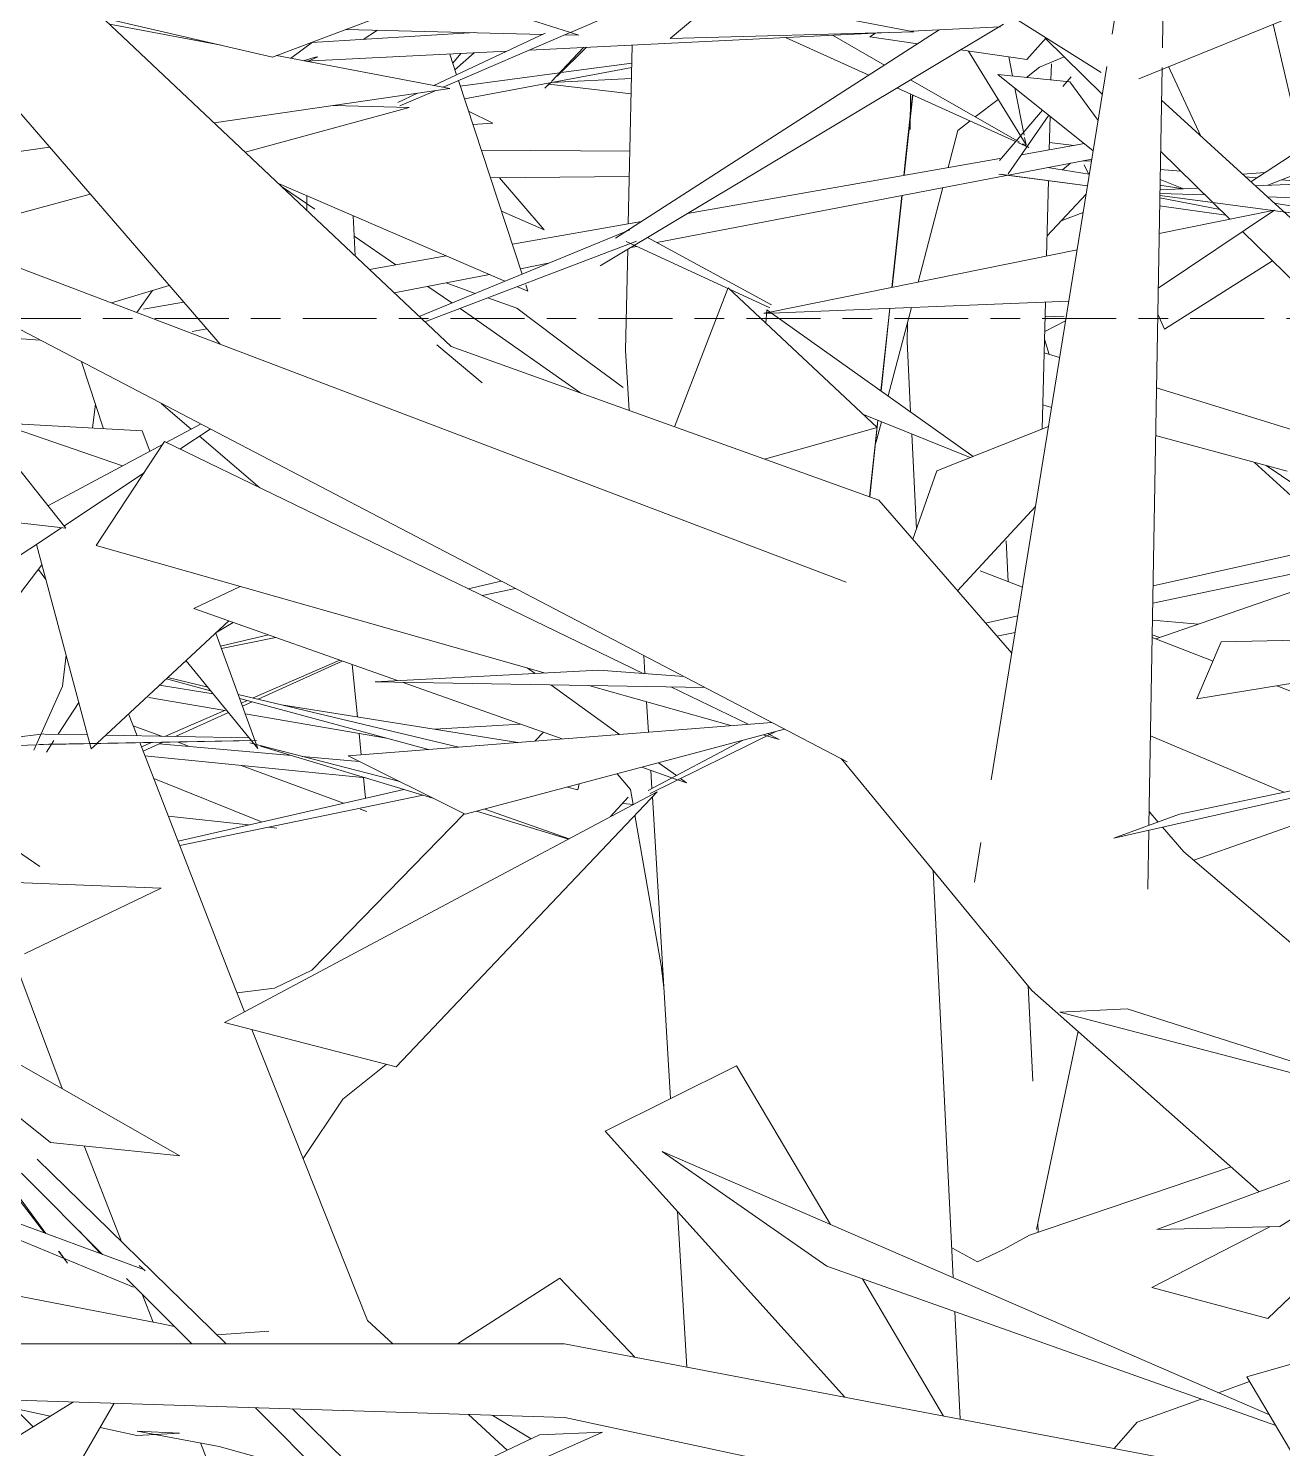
# Model space of a CAD drawing. Header units: millimetres. Extents: x 78096 to 288885, y -20632 to 149556.
# Drawn here: x 250611.6 to 250880.8, y 93007.4 to 93312.3 of the extents above; entities that cross this region are included whole.
import ezdxf

# ---------------------------------------------------------------- set-up
doc = ezdxf.new("R2010")
doc.units = ezdxf.units.MM
doc.linetypes.add('Centre', pattern=[31.75, 6.35, -4.7625, 15.875, -4.7625])
for name, color, linetype, lineweight in [('A-FLOR-LEVL', 51, 'Continuous', 9), ('G-IMPT', 8, 'Continuous', 9), ('L-PLNT', 71, 'Continuous', 9)]:
    doc.layers.add(name, color=color, linetype=linetype, lineweight=lineweight)

# ---------------------------------------------------------------- blocks, each defined once
blk = doc.blocks.new('ZZ-V - Tree Broadleaf 1 - 3dtree rotund SIMPLU-4826059-TOMH A-A')
at = {"layer": 'G-IMPT'}
for p, q in [((25005.89, 93243.99), (24808.83, 93429.98)), ((24956.3, 93244.49), (24818.17, 93404.21)), ((25278.77, 93352.22), (25153.5, 93301.5)), ((24967.57, 93306.13), (25042.24, 93334.35)), ((25100.95, 93330.79), (25145.4, 93302.83)), ((25149.69, 93323.02), (25147.74, 93311.03)), ((25158.8, 93322.56), (25158.55, 93308.13)), ((25004.38, 93320.04), (25031.32, 93311.45)), ((25060.85, 93316.76), (25052.92, 93310.09)), ((25105.17, 93311.58), (25073.37, 93317.64)), ((24932.53, 93313.23), (24956.56, 93308.67)), ((24932.6, 93314.2), (24967.57, 93306.13)), ((25031.48, 93311.4), (25040.63, 93315.33)), ((25037.91, 93261.35), (25124.43, 93313.22)), ((25123.78, 93312.62), (25104.7, 93311.67)), ((25010.97, 93311.38), (24975.98, 93309.25)), ((24983.31, 93312.08), (25025.54, 93311.01)), ((24986.99, 93309.92), (24990.07, 93311.91)), ((25002.2, 93300.03), (25026.09, 93311.27)), ((25004.15, 93299.66), (25031.47, 93311.39)), ((25099.7, 93311.43), (25022.69, 93307.62)), ((25030.31, 93310.89), (25033.29, 93310.82)), ((25031.48, 93311.4), (25033.29, 93310.82)), ((25041.19, 93267.26), (25110.63, 93311.97)), ((25105.17, 93311.58), (25052.92, 93310.09)), ((25095.77, 93310.48), (25097, 93311.29)), ((25095.77, 93310.48), (25106.03, 93309)), ((25129.43, 93305.64), (25133.62, 93310.24)), ((24968.37, 93306.44), (25005.6, 93299.38)), ((24971.44, 93305.86), (24976.14, 93309.37)), ((25017.82, 93307.38), (24974.65, 93305.25)), ((25005.59, 93306.78), (25007.06, 93302.31)), ((25115.19, 93307.69), (25129.43, 93305.64)), ((24974.11, 93305.35), (24977.01, 93306.21)), ((24975.07, 93305.17), (24977.29, 93306.19)), ((25146.62, 93304.12), (25121.79, 93151.01)), ((25158.47, 93303.92), (25155.64, 93141.17)), ((25007.47, 93301.08), (25021.14, 93259.56)), ((25005.6, 93299.38), (24955.03, 93291.99)), ((24994.48, 93296.39), (24998.69, 93298.37)), ((24994.84, 93295.66), (25002.43, 93298.92)), ((24961.65, 93285.75), (24996.91, 93295.32)), ((24996.91, 93295.32), (24980.59, 93295.72)), ((24919.69, 93286.82), (24900, 93283.94)), ((24968.81, 93278.99), (25017.38, 93258.01)), ((24895.23, 93267.71), (24928.42, 93276.73)), ((25182.58, 93273.27), (25157.65, 93256.52)), ((25182.58, 93273.27), (25157.85, 93268.28)), ((24887.44, 93270.67), (25090.68, 93193.41)), ((24999.03, 93250.46), (25044.26, 93269.07)), ((25074.65, 93252.95), (25048.05, 93267.43)), ((25000.26, 93249.3), (25045.64, 93266.63)), ((25074.28, 93252.32), (25043.49, 93266.53)), ((25140.23, 93264.72), (25074.3, 93251.4)), ((24923.17, 93204.98), (24879.21, 93260.44)), ((25020.1, 93256.84), (25022.35, 93255.87)), ((25021.89, 93257.26), (25022.35, 93255.87)), ((25053.85, 93226.78), (25065.3, 93256.47)), ((25097.36, 93226.62), (25065.36, 93256.63)), ((24901.86, 93253.59), (25090.87, 93154.87)), ((25073.45, 93249.04), (25073.67, 93251.84)), ((25117.96, 93220.42), (25073.67, 93251.84)), ((25138.45, 93253.71), (25074.58, 93251.19)), ((25074.29, 93251.4), (25072.97, 93251.13)), ((25074.48, 93251.19), (25072.97, 93251.13)), ((25002.82, 93244.38), (25012.56, 93236.22)), ((25097.68, 93211.05), (25005.89, 93243.99)), ((24952.09, 93227.36), (24944.73, 93223.41)), ((25117.26, 93220.15), (25094.4, 93229.4)), ((24947.66, 93221.99), (24954.13, 93226.29)), ((25097.36, 93226.62), (25073.18, 93219.84)), ((25134.08, 93226.8), (25110.17, 93217.34)), ((24944.04, 93223.04), (24919.35, 93209.8)), ((24944.39, 93223.58), (24929.72, 93201.26)), ((24944.39, 93223.58), (25047.13, 93173.79)), ((24922.79, 93205.46), (24940.01, 93216.91)), ((25104.98, 93202.63), (25110.17, 93217.34)), ((25156.54, 93192.63), (25244.16, 93212.18)), ((24878.39, 93210.09), (24923.17, 93204.98)), ((25126.2, 93178.16), (25097.68, 93211.05)), ((25131.3, 93209.63), (25114.58, 93191.57)), ((25156.47, 93188.87), (25256.9, 93210.16)), ((24883.97, 93179.66), (24922.22, 93205.09)), ((25026.11, 93173.9), (24929.72, 93201.26)), ((24950.67, 93187.74), (24960.62, 93192.49)), ((24950.67, 93187.74), (24994.37, 93172.27)), ((25120.6, 93184.62), (25127.49, 93186.15)), ((25123.05, 93181.79), (25126.92, 93182.61)), ((25037.6, 93174.49), (24989.59, 93172.03)), ((25023.92, 93173.78), (25022.24, 93175)), ((25037.6, 93174.49), (25055.86, 93173.16)), ((25060.35, 93170.81), (24989.59, 93172.03)), ((24995.34, 93171.93), (25029.75, 93159.75)), ((25042.01, 93160.72), (25027.25, 93171.38)), ((25065.9, 93162.61), (25035.47, 93171.24)), ((25053.02, 93170.94), (25069.61, 93162.9)), ((25074.73, 93163.3), (24983.78, 93156.12)), ((25008.93, 93143.58), (25077.46, 93161.88)), ((25048.63, 93148.07), (25075.59, 93161.38)), ((25076.32, 93159.65), (25072.88, 93160.62)), ((25073.76, 93160.89), (25076.32, 93159.65)), ((25048.21, 93148.68), (25068.39, 93159.45)), ((25008.93, 93143.58), (24983.78, 93156.12)), ((25054.23, 93151.89), (25050.41, 93154.66)), ((25130.56, 93105.77), (25089.62, 93155.53)), ((25046.84, 93153.7), (25054.07, 93151.15)), ((25054.15, 93151.12), (25056.42, 93150.31)), ((25056.42, 93150.31), (25055.11, 93151.26)), ((24957.24, 93098.87), (25050.14, 93148.43)), ((25050.14, 93148.43), (24994.06, 93089.34)), ((25157.64, 93141.9), (25155.69, 93144.15)), ((25155.62, 93140.12), (25155.4, 93127.48)), ((25163.17, 93135.53), (25158.6, 93140.79)), ((25119.61, 93137.53), (25118.23, 93129.01)), ((25209.1, 93096.32), (25163.17, 93135.53)), ((25179.34, 93062.56), (25130.56, 93105.77)), ((24957.24, 93098.87), (24994.06, 93089.34)), ((24902.31, 93074.93), (24918.59, 93053.7)), ((24918.88, 93053.59), (24902.42, 93075.98)), ((24862.49, 93073.21), (24937.68, 93042.05)), ((24917.01, 93069.57), (24957.58, 93029.9)), ((24913.67, 93066.56), (24931.07, 93049.11)), ((24900.72, 93060.28), (24940.06, 93045.79)), ((24926.03, 93054.16), (24930.63, 93049.27)), ((24921.61, 93049.76), (24923.57, 93047.2)), ((24923.57, 93047.2), (24921.73, 93049.71)), ((24938.95, 93046.69), (24940.24, 93045.56)), ((24936.23, 93043.92), (24950.2, 93029.9)), ((25030.22, 93029.89), (24907.02, 93029.9)), ((25160.14, 93005.15), (25030.22, 93029.89)), ((24895.5, 92951.53), (24933.58, 93017.14)), ((24902.04, 93003.4), (24924.8, 93017.42)), ((25030.29, 93014.09), (24912.46, 93017.81)), ((24963.86, 93016.19), (24987.34, 92992.62)), ((24971.86, 93015.93), (24992.98, 92995.28)), ((25155.23, 92987.3), (25030.29, 93014.09)), ((25038.36, 93010.9), (24854.77, 92929.82)), ((25024.87, 93010.36), (25038.36, 93010.9)), ((25024.87, 93010.36), (24854.74, 92929.91))]:
    blk.add_line(p, q, dxfattribs=at)
blk = doc.blocks.new('ZZ-V - Tree Broadleaf 1 - 3dtree rotund SIMPLU-4826034-TOMH A-A')
at = {"layer": 'G-IMPT'}
for p, q in [((25165.93, 93168.39), (25251.65, 93182.34)), ((25251.6, 93182.35), (25171.2, 93180.61)), ((25165.93, 93168.39), (25171.2, 93180.61)), ((25242.65, 93160.58), (25162.21, 93143.58)), ((25148.15, 93138.42), (25242.56, 93159.81)), ((25148.15, 93138.42), (25162.21, 93143.58)), ((25150.96, 93101.82), (25136.57, 93101.08)), ((25222.05, 93078.75), (25136.57, 93101.08)), ((25150.96, 93101.82), (25222.13, 93079.15)), ((25218.05, 93076.84), (25157.35, 93054.45)), ((25224.33, 93076.73), (25181.2, 93035.32)), ((25183.79, 93055.08), (25218.05, 93076.84)), ((25156.31, 93041.96), (25181.62, 93055.02)), ((25183.79, 93055.08), (25157.35, 93054.45)), ((25156.31, 93041.96), (25181.2, 93035.32)), ((25213.73, 93033.43), (25176.7, 93022.8)), ((25225.18, 92941.1), (25176.7, 93022.8))]:
    blk.add_line(p, q, dxfattribs=at)
blk = doc.blocks.new('ZZ-V - Tree Broadleaf 2 - 3dtree rotund SIMPLU-4826084-TOMH A-A')
at = {"layer": 'G-IMPT'}
for p, q in [((25043.9, 93270.33), (25044.76, 93308.71)), ((25129.39, 93301.78), (25132.19, 93303.95)), ((25132.19, 93303.95), (25137.45, 93306.22)), ((25105, 93297.98), (25103.15, 93280.75)), ((25104.92, 93298.01), (25103.5, 93284.95)), ((25104.41, 93290.59), (25104.52, 93298.19)), ((25118.4, 93293.28), (25123.28, 93297.06)), ((25114.64, 93290.37), (25117.28, 93292.42)), ((25114.64, 93290.37), (25112.55, 93282.4)), ((25103.5, 93284.95), (25103.05, 93280.73)), ((25102.59, 93276.42), (25100.49, 93256.69)), ((25102.68, 93276.43), (25100.56, 93256.7)), ((25111.43, 93278.11), (25106.11, 93257.82)), ((25043.29, 93243.25), (25043.78, 93264.87)), ((25100.02, 93252.2), (25098.13, 93234.49)), ((25100.08, 93252.2), (25098.18, 93234.46)), ((25104.68, 93252.38), (25099.69, 93233.38)), ((25103.76, 93245.1), (25103.82, 93249.09)), ((25044.07, 93230.29), (25043.29, 93243.25)), ((25104.5, 93229.97), (25103.76, 93245.1)), ((25097.46, 93228.16), (25095.72, 93211.76)), ((25097.5, 93228.15), (25095.74, 93211.75)), ((25098.24, 93227.84), (25097.06, 93223.34)), ((25105.74, 93204.77), (25104.74, 93225.22)), ((25047.49, 93173.77), (25047.25, 93177.66)), ((25048.24, 93161.21), (25047.85, 93167.73)), ((25048.98, 93149.09), (25048.74, 93153.03)), ((25053, 93082.54), (25049.08, 93147.31)), ((25113.64, 93044.09), (25109.34, 93131.56)), ((25056.48, 93024.89), (25054.46, 93058.35)), ((25115.13, 93013.72), (25113.99, 93036.81)), ((24913.3, 93014.97), (24916.17, 93012.11))]:
    blk.add_line(p, q, dxfattribs=at)
blk = doc.blocks.new('ZZ-V - Tree Broadleaf 2 - 3dtree rotund SIMPLU-4826109-TOMH A-A')
at = {"layer": 'G-IMPT'}
for p, q in [((25182.33, 93313.17), (25188.58, 93286.6)), ((25077.68, 93310.34), (25095.55, 93302.25)), ((25087.72, 93310.84), (25098.92, 93304.43)), ((25133.49, 93310.1), (25145.66, 93298.18)), ((25227.8, 93312.21), (25177.51, 93279.37)), ((25008, 93306.89), (25006.23, 93304.84)), ((25006.7, 93303.42), (25010.85, 93307.04)), ((25034.27, 93308.19), (25027.41, 93300.9)), ((25034.93, 93308.23), (25028.65, 93302.02)), ((25129.28, 93287.29), (25116.9, 93307.44)), ((25008.75, 93297.2), (25044.65, 93303.9)), ((25044.67, 93304.81), (25029.51, 93302.8)), ((25125.56, 93306.19), (25126.36, 93302.09)), ((25134.72, 93304.65), (25134.64, 93301.25)), ((25159.87, 93304.08), (25166.78, 93289.18)), ((25029.15, 93302.75), (25007.85, 93299.92)), ((25027.27, 93300.66), (25026.03, 93299.43)), ((25027.17, 93300.64), (25026.03, 93299.43)), ((25026.89, 93300.31), (25044.53, 93298.25)), ((25044.6, 93301.55), (25027.37, 93300.67)), ((25104.47, 93301.26), (25127.9, 93287.85)), ((25123.21, 93302.41), (25143.69, 93286.04)), ((25123.21, 93302.41), (25138.67, 93300.85)), ((25138.94, 93301.86), (25137.2, 93299.83)), ((25144.74, 93292.51), (25138.67, 93300.85)), ((25181.16, 93278.61), (25238.6, 93301.17)), ((25101.58, 93299.52), (25127.04, 93288)), ((25126.88, 93299.47), (25128.87, 93289.37)), ((25009.62, 93294.54), (25014.86, 93291.96)), ((25132.83, 93294.72), (25123.61, 93283.96)), ((25158.35, 93296.87), (25239.03, 93223.17)), ((25010.57, 93291.66), (25014.86, 93291.96)), ((25134.17, 93293.64), (25125.43, 93281.05)), ((25134.44, 93293.43), (25134.26, 93286.22)), ((25128.97, 93288.86), (25129.28, 93287.29)), ((25044.25, 93285.91), (25012.39, 93286.14)), ((25127.55, 93287.77), (25129.89, 93286.71)), ((25141.8, 93287.55), (25128.29, 93285.17)), ((25128.51, 93287.5), (25129.89, 93286.71)), ((25134.3, 93287.79), (25139.63, 93287.16)), ((25158.16, 93285.93), (25173.04, 93271.34)), ((25143.4, 93284.25), (25050.07, 93266.34)), ((25123.68, 93284.36), (25056.61, 93272.57)), ((25142.87, 93281.01), (25133.91, 93282.43)), ((25138.83, 93283.37), (25137.13, 93281.92)), ((25143.33, 93283.79), (25141.34, 93283.85)), ((25141.76, 93282.99), (25142.69, 93281.04)), ((25162.53, 93281.65), (25158.09, 93282.03)), ((25265.62, 93282.21), (25178.47, 93278.5)), ((25044.13, 93280.48), (25014.34, 93280.22)), ((25025.82, 93269.05), (25016.25, 93280.23)), ((25142.47, 93278.49), (25123.41, 93281.03)), ((25142.47, 93278.52), (25123.7, 93281.03)), ((25123.7, 93281.03), (25142.47, 93278.52)), ((25134.09, 93279.64), (25133.68, 93263.39)), ((25163.05, 93277.84), (25158.06, 93279.88)), ((25175.74, 93280.99), (25180.58, 93281.38)), ((25178.83, 93280.23), (25176.33, 93280.45)), ((25192.11, 93279.08), (25184.12, 93279.77)), ((24976.62, 93273.48), (24969.48, 93278.35)), ((24974.9, 93276.36), (24974.92, 93273.22)), ((25142.18, 93276.74), (25133.79, 93267.79)), ((25170.93, 93273.41), (25157.99, 93275.92)), ((25167.74, 93276.54), (25158, 93276.85)), ((25158, 93276.45), (25217.58, 93268.48)), ((25169.39, 93274.92), (25158, 93276.44)), ((25217.58, 93268.48), (25158, 93276.42)), ((25166.28, 93277.98), (25158.02, 93277.62)), ((25162.99, 93277.84), (25158.03, 93278.62)), ((25278.76, 93272.98), (25181.07, 93276.11)), ((25025.82, 93269.05), (25016.69, 93273.06)), ((25172.19, 93272.18), (25157.96, 93274.19)), ((25217.72, 93269.2), (25182.57, 93274.75)), ((24984.89, 93272.04), (24985.28, 93263.44)), ((25046.74, 93270.83), (25019.03, 93265.96)), ((25136.79, 93271), (25141.54, 93272.8)), ((24994.05, 93261.56), (24985.09, 93267.69)), ((25175.76, 93268.69), (25231.73, 93213.84)), ((25045.71, 93265.5), (25044.41, 93265.25)), ((25004.79, 93263.45), (24988.33, 93260.56)), ((25026.73, 93261.86), (25020.76, 93260.71)), ((25182.21, 93262.36), (25158.98, 93247.75)), ((25014.1, 93259.43), (24993.68, 93255.51)), ((25011.06, 93255.41), (25004.8, 93257.65)), ((24945.38, 93257.12), (24932.99, 93253.35)), ((24941.8, 93256.04), (24938.44, 93251.28)), ((25006.06, 93253.36), (25000.88, 93256.9)), ((24948.47, 93253.55), (24939.85, 93252.03)), ((25010.92, 93250.04), (25007.79, 93252.18)), ((25020.01, 93252.21), (25013.74, 93254.45)), ((25032.78, 93242.59), (25020.01, 93252.21)), ((25133.43, 93253.51), (25132.74, 93226.27)), ((25033.74, 93234), (25010.92, 93250.04)), ((25137.76, 93249.5), (25133.31, 93247.19)), ((25137.44, 93250.48), (25133.35, 93250.4)), ((25158.98, 93247.75), (25157.55, 93250.95)), ((24893.72, 93247.21), (24917.67, 93245.33)), ((24953.44, 93247.79), (24950.29, 93247.19)), ((25133.23, 93245.59), (25134.25, 93242.31)), ((25042.83, 93235.18), (25032.78, 93242.59)), ((25136.49, 93241.61), (25133.15, 93242.65)), ((24926.56, 93240.69), (24931.29, 93226.36)), ((25186.51, 93226.09), (25157.28, 93235.16)), ((24929.52, 93231.73), (24928.91, 93226.49)), ((24950.07, 93226.27), (24943.62, 93231.78)), ((25134.76, 93230.94), (25132.87, 93231.45)), ((24907.26, 93227.69), (24939.59, 93225.9)), ((24910.04, 93227.11), (24935.35, 93218.38)), ((24939.59, 93225.9), (24941.19, 93221.51)), ((24964.85, 93213.66), (24951.84, 93224.77)), ((25185.34, 93217.21), (25157.1, 93224.87)), ((25178.34, 93219.11), (25196.5, 93202.48)), ((25180.84, 93218.43), (25203.54, 93203.12)), ((24916.87, 93201.53), (24928.6, 93157.62)), ((25125.46, 93193.51), (25125.03, 93202.25)), ((25157.17, 93181.23), (25211.03, 93199.87)), ((24903.54, 93178.16), (24918.04, 93197.13)), ((24918.89, 93193.98), (24917.3, 93196.16)), ((25016.66, 93193.63), (25009.57, 93191.99)), ((25128.5, 93192.33), (25119.41, 93195.85)), ((25019.72, 93192.03), (25012.52, 93190.56)), ((24958.19, 93185.08), (24929.91, 93158.84)), ((24959.11, 93184.75), (24955.57, 93182.65)), ((25156.41, 93185.23), (25166.31, 93184.39)), ((24955.39, 93182.48), (24964.42, 93157.67)), ((24966.69, 93182.07), (24956.41, 93179.69)), ((24968.24, 93181.52), (24956.61, 93179.14)), ((25169.42, 93176.48), (25156.34, 93181.55)), ((25158.02, 93181.52), (25156.35, 93182.11)), ((24923.22, 93177.77), (24922.44, 93171.11)), ((24949, 93176.55), (24964.42, 93157.67)), ((24963.4, 93168.55), (24981.97, 93176.66)), ((24982.53, 93176.46), (24964.45, 93168.3)), ((24984.65, 93175.71), (24985.76, 93164.5)), ((24954.27, 93170.1), (24944.81, 93172.66)), ((24945.09, 93172.92), (24953.63, 93170.88)), ((24922.44, 93171.11), (24916.28, 93157.32)), ((24954.82, 93169.43), (24943.31, 93171.27)), ((24960.18, 93169.32), (25007.54, 93158)), ((25201.81, 93163.93), (25183.1, 93171.18)), ((24925.94, 93167.56), (24921.51, 93160.76)), ((24941.02, 93168.68), (24957.29, 93165.88)), ((25001.02, 93157.48), (24960.51, 93168.42)), ((24960.86, 93167.44), (24962.11, 93167.99)), ((24963.15, 93167.71), (24961.1, 93166.78)), ((25020.22, 93159), (24969.49, 93167.09)), ((24938.48, 93160.45), (24936.67, 93165.11)), ((24944.59, 93160.33), (24957.6, 93166.02)), ((24958.09, 93165.42), (24946.75, 93160.29)), ((24961.71, 93165.12), (24992.04, 93159.9)), ((24911.53, 93160), (24918.47, 93160.82)), ((24918.63, 93160.81), (24927.79, 93160.64)), ((24931.77, 93160.57), (24962.52, 93160)), ((24937.66, 93162.57), (24943.7, 93160.35)), ((24986.11, 93160.93), (24986.56, 93156.34)), ((25002.41, 93161.84), (25020.72, 93162.95)), ((25023.85, 93159.28), (25025.7, 93161.19)), ((25184.59, 93148.31), (25155.97, 93160.41)), ((24911.34, 93158.26), (24916.85, 93158.48)), ((24917.2, 93158.49), (24918.37, 93158.54)), ((24917.52, 93158.59), (24964.14, 93159.44)), ((24920.63, 93159.41), (24919.02, 93156.94)), ((24964.14, 93159.44), (24919.5, 93158.59)), ((24928.29, 93158.78), (24919.53, 93158.62)), ((24963, 93159.41), (24928.3, 93158.78)), ((24929.88, 93158.81), (24928.6, 93157.62)), ((24958.54, 93108.77), (24939.06, 93158.96)), ((24939.4, 93158.07), (24941.56, 93159.01)), ((24944.01, 93159.06), (24939.77, 93157.14)), ((24943.25, 93158.71), (24971.62, 93156.21)), ((24947.06, 93159.11), (24949.7, 93158.14)), ((24994.88, 93150.59), (24962.7, 93158.91)), ((25001.99, 93147.04), (24964.95, 93158.23)), ((24940.16, 93156.12), (24987.56, 93151.4)), ((24960.81, 93154.06), (24982.81, 93145.98)), ((24973.89, 93156.01), (24986.17, 93154.93)), ((24965.21, 93141.95), (24942.04, 93151.27)), ((24987.04, 93151.45), (24987.47, 93147.04)), ((25044.37, 93148.92), (25041.54, 93152.29)), ((24947.26, 93137.84), (24995.73, 93148.93)), ((25033.06, 93148.83), (25030.84, 93149.43)), ((25033.06, 93148.83), (25033.39, 93150.11)), ((25044.37, 93148.92), (25044.94, 93145.65)), ((24947.64, 93136.85), (24999.87, 93147.68)), ((25040.12, 93143.08), (25043.88, 93147.29)), ((25042.83, 93145.9), (25044.93, 93145.69)), ((24945.17, 93143.21), (24962.4, 93141.3)), ((24975.99, 93110.14), (25008.68, 93143.71)), ((24986.34, 93144.68), (24987.76, 93144.16)), ((25031.08, 93138.26), (25011.33, 93144.22)), ((25013.12, 93144.7), (25031.21, 93138.33)), ((25045.33, 93143.36), (25051.44, 93108.22)), ((25177.96, 93138.16), (25193.66, 93143.76)), ((24966.66, 93140.83), (24968.48, 93140.63)), ((24909.16, 93138.15), (24917.58, 93132.36)), ((25165.31, 93133.7), (25177.96, 93138.16)), ((24943.62, 93127.73), (24908.17, 93129.07)), ((24943.62, 93127.73), (24914.34, 93113.59)), ((24922.39, 93084.68), (24911.32, 93114.43)), ((24961.56, 93101.18), (24958.54, 93108.77)), ((24967.96, 93106.25), (24975.99, 93110.14)), ((25051.03, 93110.57), (25051.56, 93106.36)), ((24967.96, 93106.25), (24959.93, 93105.28)), ((25130.73, 93086.28), (25129.72, 93106.79)), ((24987.96, 93034.9), (24963.08, 93097.36)), ((25140.46, 93097), (25131.53, 93054.46)), ((24947.62, 93070.29), (24904.47, 93094.89)), ((24982.64, 93082.42), (24991.93, 93089.89)), ((25067.16, 93089.58), (25038.96, 93075.58)), ((25067.16, 93089.58), (25087.28, 93055.52)), ((24903.53, 93086.22), (24919.86, 93073.12)), ((24982.64, 93082.42), (24974.09, 93069.72)), ((25090.37, 93018.43), (25038.96, 93075.58)), ((24947.62, 93070.29), (24919.86, 93073.12)), ((24935.14, 93051.84), (24927.1, 93072.38)), ((25086.53, 93046.55), (25051.15, 93071.2)), ((25181.54, 93014.63), (25051.15, 93071.2)), ((25130.06, 93053.23), (25173.29, 93067.93)), ((25131.89, 93053.85), (25131.82, 93055.86)), ((24943.4, 93034.25), (24845.12, 93053.25)), ((25118.89, 93047.5), (25113.37, 93050.49)), ((25124.48, 93050.14), (25130.06, 93053.23)), ((25118.89, 93047.5), (25124.48, 93050.14)), ((25086.53, 93046.55), (25182.88, 93012.38)), ((25029.23, 93043.96), (25007.26, 93029.89)), ((25029.23, 93043.96), (25045.4, 93027)), ((25094.17, 93043.84), (25111.56, 93014.4)), ((24941.92, 93034.53), (24939.55, 93040.59)), ((24946.5, 93033.61), (24943.4, 93034.25)), ((24955.57, 93031.86), (24966.79, 93032.61)), ((24993.34, 93029.89), (24987.96, 93034.9)), ((25170.58, 93019.38), (25177.28, 93021.81)), ((25153.17, 93013.07), (25166.9, 93018.05)), ((24919.8, 93014.34), (24910.33, 93016.44)), ((25017.88, 93007.06), (25009.63, 93014.74)), ((25014.66, 93014.58), (25023.05, 93009.5)), ((24938.4, 93010.22), (24930.57, 93011.95)), ((24947.56, 93010.74), (24938.4, 93010.22)), ((24947.56, 93010.74), (24938.46, 93011.13)), ((24956.06, 93007.88), (24938.46, 93011.13)), ((25148.23, 93007.41), (25153.17, 93013.07)), ((24954.95, 93001.25), (24952.07, 93008.62)), ((24956.06, 93007.88), (24976.32, 93002.17))]:
    blk.add_line(p, q, dxfattribs=at)

msp = doc.modelspace()

# ---------------------------------------------------------------- linework, layer by layer
at = {"layer": 'A-FLOR-LEVL', "linetype": 'Centre'}
msp.add_line((192334.611, 93250), (278486.268, 93250), dxfattribs=at)

# ---------------------------------------------------------------- block references
at = {"layer": 'L-PLNT'}
for name in ['ZZ-V - Tree Broadleaf 1 - 3dtree rotund SIMPLU-4826059-TOMH A-A', 'ZZ-V - Tree Broadleaf 2 - 3dtree rotund SIMPLU-4826109-TOMH A-A', 'ZZ-V - Tree Broadleaf 2 - 3dtree rotund SIMPLU-4826084-TOMH A-A', 'ZZ-V - Tree Broadleaf 1 - 3dtree rotund SIMPLU-4826034-TOMH A-A']:
    msp.add_blockref(name, (225696.455, 0), dxfattribs=at)

doc.saveas('drawing.dxf')
